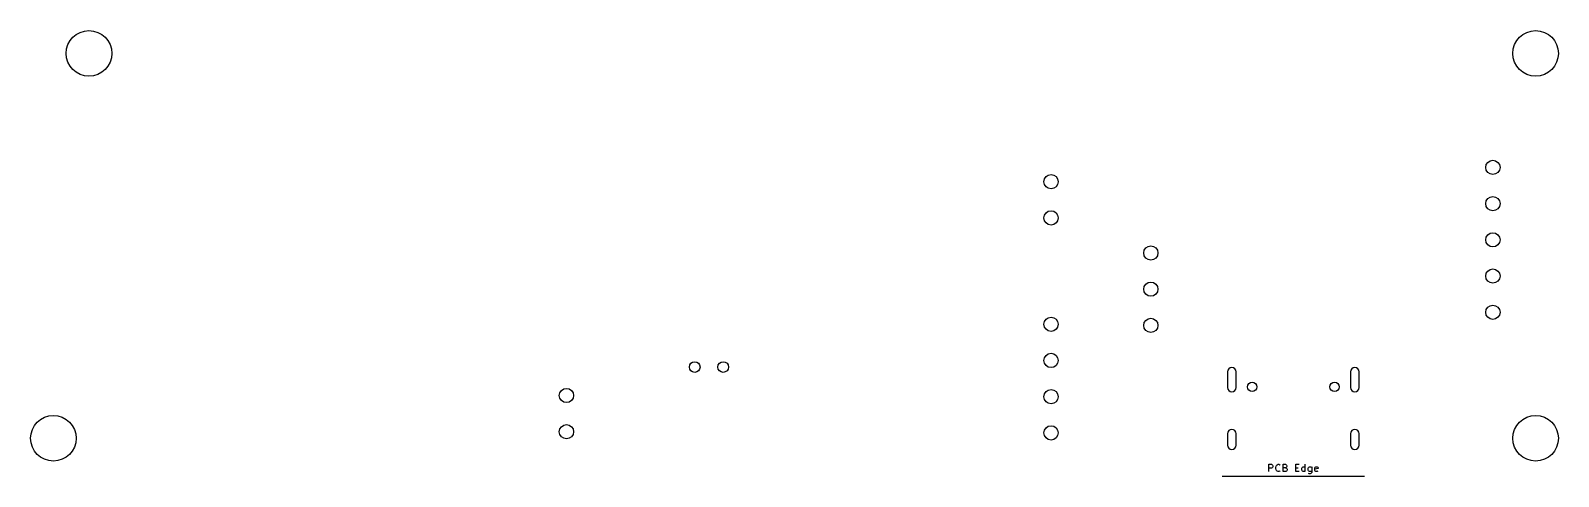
# Model space of a CAD drawing. Header units: millimetres. Extents: x 69 to 177, y -83 to -51.
import ezdxf

# ---------------------------------------------------------------- set-up
doc = ezdxf.new("R2010")
doc.units = ezdxf.units.MM
doc.layers.add('User.Drawings', color=9, linetype='CONTINUOUS', true_color=0xc2c2c2)

msp = doc.modelspace()

# ---------------------------------------------------------------- linework, layer by layer
at = {"layer": 'User.Drawings', "linetype": 'CONTINUOUS'}
for p, q in [((153.38, -75.345), (153.38, -76.445)), ((153.98, -76.445), (153.98, -75.345)), ((162.02, -75.345), (162.02, -76.445)), ((162.62, -76.445), (162.62, -75.345)), ((153.38, -79.675), (153.38, -80.475)), ((153.98, -80.475), (153.98, -79.675)), ((162.02, -79.675), (162.02, -80.475)), ((162.62, -80.475), (162.62, -79.675)), ((156.285714, -82.326109), (156.285714, -81.826109)), ((156.285714, -81.826109), (156.47619, -81.826109)), ((156.47619, -82.088014), (156.285714, -82.088014)), ((156.47619, -81.826109), (156.523809, -81.849919)), ((156.523809, -82.064204), (156.47619, -82.088014)), ((156.523809, -81.849919), (156.547619, -81.873728)), ((156.547619, -82.040395), (156.523809, -82.064204)), ((156.547619, -81.873728), (156.571428, -81.921347)), ((156.571428, -81.992776), (156.547619, -82.040395)), ((156.571428, -81.921347), (156.571428, -81.992776)), ((156.761905, -82.040395), (156.785714, -81.945157)), ((156.761905, -82.111823), (156.761905, -82.040395)), ((156.785714, -82.207061), (156.761905, -82.111823)), ((156.785714, -81.945157), (156.809524, -81.897538)), ((156.809524, -82.25468), (156.785714, -82.207061)), ((156.809524, -81.897538), (156.857143, -81.849919)), ((156.857143, -82.3023), (156.809524, -82.25468)), ((156.857143, -81.849919), (156.928571, -81.826109)), ((156.928571, -82.326109), (156.857143, -82.3023)), ((156.928571, -81.826109), (156.97619, -81.826109)), ((156.97619, -82.326109), (156.928571, -82.326109)), ((156.97619, -81.826109), (157.047619, -81.849919)), ((157.047619, -82.3023), (156.97619, -82.326109)), ((157.047619, -81.849919), (157.071428, -81.873728)), ((157.071428, -82.27849), (157.047619, -82.3023)), ((157.285714, -82.326109), (157.285714, -81.826109)), ((157.285714, -81.826109), (157.452381, -81.826109)), ((157.452381, -82.064204), (157.285714, -82.064204)), ((157.47619, -82.326109), (157.285714, -82.326109)), ((157.452381, -81.826109), (157.5, -81.849919)), ((157.5, -82.040395), (157.452381, -82.064204)), ((157.452381, -82.064204), (157.523809, -82.088014)), ((157.523809, -82.3023), (157.47619, -82.326109)), ((157.5, -81.849919), (157.523809, -81.873728)), ((157.523809, -82.016585), (157.5, -82.040395)), ((157.523809, -81.873728), (157.547619, -81.921347)), ((157.547619, -81.968966), (157.523809, -82.016585)), ((157.523809, -82.088014), (157.547619, -82.111823)), ((157.547619, -82.27849), (157.523809, -82.3023)), ((157.547619, -81.921347), (157.547619, -81.968966)), ((157.547619, -82.111823), (157.571428, -82.159442)), ((157.571428, -82.230871), (157.547619, -82.27849)), ((157.571428, -82.159442), (157.571428, -82.230871)), ((158.166666, -82.326109), (158.166666, -81.826109)), ((158.166666, -81.826109), (158.404761, -81.826109)), ((158.166666, -82.064204), (158.333333, -82.064204)), ((158.404761, -82.326109), (158.166666, -82.326109)), ((158.595238, -82.088014), (158.619047, -82.040395)), ((158.595238, -82.230871), (158.595238, -82.088014)), ((158.619047, -82.27849), (158.595238, -82.230871)), ((158.619047, -82.040395), (158.642857, -82.016585)), ((158.642857, -82.3023), (158.619047, -82.27849)), ((158.642857, -82.016585), (158.690476, -81.992776)), ((158.690476, -82.326109), (158.642857, -82.3023)), ((158.690476, -81.992776), (158.785714, -81.992776)), ((158.785714, -82.326109), (158.690476, -82.326109)), ((158.785714, -81.992776), (158.833333, -82.016585)), ((158.833333, -82.3023), (158.785714, -82.326109)), ((158.833333, -82.326109), (158.833333, -81.826109)), ((159.047619, -82.088014), (159.071428, -82.040395)), ((159.047619, -82.230871), (159.047619, -82.088014)), ((159.071428, -82.27849), (159.047619, -82.230871)), ((159.071428, -82.040395), (159.095238, -82.016585)), ((159.095238, -82.3023), (159.071428, -82.27849)), ((159.119047, -82.492776), (159.071428, -82.468966)), ((159.095238, -82.016585), (159.142857, -81.992776)), ((159.142857, -82.326109), (159.095238, -82.3023)), ((159.190476, -82.492776), (159.119047, -82.492776)), ((159.142857, -81.992776), (159.238095, -81.992776)), ((159.238095, -82.326109), (159.142857, -82.326109)), ((159.238095, -82.468966), (159.190476, -82.492776)), ((159.238095, -81.992776), (159.285714, -82.016585)), ((159.285714, -82.3023), (159.238095, -82.326109)), ((159.261904, -82.445157), (159.238095, -82.468966)), ((159.285714, -82.397538), (159.261904, -82.445157)), ((159.285714, -81.992776), (159.285714, -82.397538)), ((159.5, -82.064204), (159.523809, -82.016585)), ((159.5, -82.25468), (159.5, -82.064204)), ((159.738095, -82.111823), (159.5, -82.159442)), ((159.523809, -82.3023), (159.5, -82.25468)), ((159.523809, -82.016585), (159.571428, -81.992776)), ((159.571428, -82.326109), (159.523809, -82.3023)), ((159.571428, -81.992776), (159.666666, -81.992776)), ((159.666666, -82.326109), (159.571428, -82.326109)), ((159.666666, -81.992776), (159.714285, -82.016585)), ((159.714285, -82.3023), (159.666666, -82.326109)), ((159.714285, -82.016585), (159.738095, -82.064204)), ((159.738095, -82.064204), (159.738095, -82.111823)), ((163, -82.675), (153, -82.675))]:
    msp.add_line(p, q, dxfattribs=at)
at = {"layer": 'User.Drawings'}
for centre, radius in [((73.5, -53), 1.599999), ((175, -53), 1.599999), ((172, -61), 0.5), ((141, -62), 0.5), ((172, -63.54), 0.5), ((141, -64.54), 0.5), ((172, -66.08), 0.5), ((148, -67), 0.5), ((172, -68.62), 0.5), ((148, -69.54), 0.5), ((172, -71.16), 0.5), ((141, -72), 0.5), ((148, -72.08), 0.5), ((116, -75), 0.375), ((118, -75), 0.375), ((141, -74.54), 0.5), ((155.11, -76.395), 0.324999), ((160.89, -76.395), 0.324999), ((107, -77), 0.5), ((141, -77.08), 0.5), ((71, -80), 1.599999), ((107, -79.54), 0.5), ((141, -79.62), 0.5), ((175, -80), 1.599999)]:
    msp.add_circle(centre, radius, dxfattribs=at)
for centre, start, end in [((153.68, -75.345), 0, 180), ((162.32, -75.345), 0, 180), ((153.68, -76.445), -180, 0), ((162.32, -76.445), -180, 0), ((153.68, -79.675), 0, 180), ((162.32, -79.675), 0, 180), ((153.68, -80.475), -180, 0), ((162.32, -80.475), -180, 0)]:
    msp.add_arc(centre, 0.3, start, end, dxfattribs=at)

doc.saveas('drawing.dxf')
